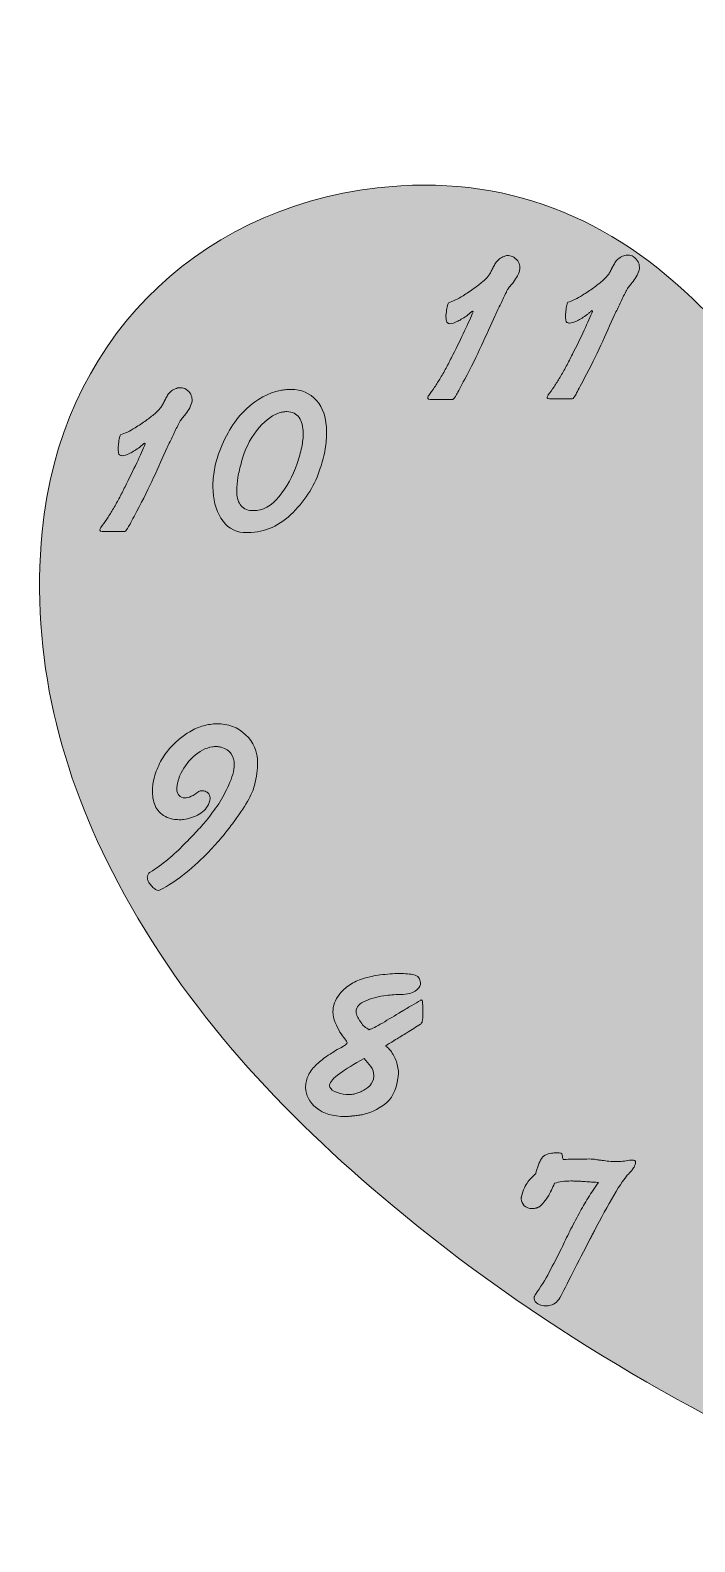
# Model space of a CAD drawing. Extents: x 60 to 4377, y -919 to -68.
# Drawn here: x 60 to 435, y -919 to -68 of the extents above; entities that cross this region are included whole.
import ezdxf

# ---------------------------------------------------------------- set-up
doc = ezdxf.new("R2010")
doc.units = 0
doc.header["$MEASUREMENT"] = 0
doc.layers.add('Layer 1', color=7, linetype='Continuous')

msp = doc.modelspace()

# ---------------------------------------------------------------- hatches: boundary and pattern name
at = {"layer": 'Layer 1', "true_color": 0xffffff}
h = msp.add_hatch(color=7, dxfattribs=at)
h.dxf.hatch_style = 2
edge = h.paths.add_edge_path()
edge.add_spline(control_points=[(883.34, -178.52), (820.02, -99.82), (736.1, -67.58), (636.44, -85.55), (552.25, -100.73), (489.89, -147.86), (452.76, -226.22), (451.51, -228.84), (450.05, -231.35), (448.48, -234.32), (444.58, -230.16), (441.52, -226.69), (438.25, -223.42), (387.7, -172.9), (327.68, -148.06), (255.57, -156.46), (151.19, -168.62), (76.74, -245.23), (66.74, -349.99), (59.99, -420.65), (76.75, -486.21), (109.55, -548.06), (147.62, -619.86), (202.15, -678.07), (264.03, -729.67), (344.31, -796.62), (433.77, -848.66), (529.36, -890.38), (553.04, -900.72), (577.33, -909.67), (601.44, -919.29), (607.03, -898.27), (611, -878.86), (617.35, -860.28), (641.92, -788.36), (683.74, -726.96), (733.9, -670.58), (773.91, -625.61), (814.4, -580.95), (852.2, -534.16), (885.13, -493.4), (911.45, -448.08), (924.81, -396.65), (945.36, -317.54), (935.16, -242.92), (883.34, -178.52)], knot_values=[0, 0, 0, 0, 1, 1, 1, 2, 2, 2, 3, 3, 3, 4, 4, 4, 5, 5, 5, 6, 6, 6, 7, 7, 7, 8, 8, 8, 9, 9, 9, 10, 10, 10, 11, 11, 11, 12, 12, 12, 13, 13, 13, 14, 14, 14, 15, 15, 15, 15], degree=3, periodic=1)
at = {"layer": 'Layer 1', "true_color": 0xed1c24}
h = msp.add_hatch(color=240, dxfattribs=at)
h.dxf.hatch_style = 2
edge = h.paths.add_edge_path()
edge.add_spline(control_points=[(883.34, -178.52), (820.02, -99.82), (736.1, -67.58), (636.44, -85.55), (552.25, -100.73), (489.89, -147.86), (452.76, -226.22), (451.51, -228.84), (450.05, -231.35), (448.48, -234.32), (444.58, -230.16), (441.52, -226.69), (438.25, -223.42), (387.7, -172.9), (327.68, -148.06), (255.57, -156.46), (151.19, -168.62), (76.74, -245.23), (66.74, -349.99), (59.99, -420.65), (76.75, -486.21), (109.55, -548.06), (147.62, -619.86), (202.15, -678.07), (264.03, -729.67), (344.31, -796.62), (433.77, -848.66), (529.36, -890.38), (553.04, -900.72), (577.33, -909.67), (601.44, -919.29), (607.03, -898.27), (611, -878.86), (617.35, -860.28), (641.92, -788.36), (683.74, -726.96), (733.9, -670.58), (773.91, -625.61), (814.4, -580.95), (852.2, -534.16), (885.13, -493.4), (911.45, -448.08), (924.81, -396.65), (945.36, -317.54), (935.16, -242.92), (883.34, -178.52)], knot_values=[0, 0, 0, 0, 1, 1, 1, 2, 2, 2, 3, 3, 3, 4, 4, 4, 5, 5, 5, 6, 6, 6, 7, 7, 7, 8, 8, 8, 9, 9, 9, 10, 10, 10, 11, 11, 11, 12, 12, 12, 13, 13, 13, 14, 14, 14, 15, 15, 15, 15], degree=3, periodic=1)
edge = h.paths.add_edge_path()
edge.add_spline(control_points=[(213.08, -302.52), (212.48, -305.42), (211.63, -308.51), (210.52, -311.79), (208.12, -318.82), (204.73, -325.01), (200.36, -330.37), (195.98, -335.72), (191.13, -338.36), (185.79, -338.29), (185.7, -338.29), (185.58, -338.29), (185.44, -338.29), (185.3, -338.29), (185.14, -338.29), (184.95, -338.29), (181.96, -338.03), (179.77, -336.89), (178.41, -334.88), (177.04, -332.88), (176.4, -330.24), (176.48, -326.96), (176.47, -324.72), (176.69, -322.24), (177.15, -319.52), (177.6, -316.8), (178.29, -313.85), (179.22, -310.67), (180.96, -304.02), (183.77, -298.2), (187.63, -293.23), (191.49, -288.25), (195.52, -285), (199.73, -283.49), (200.57, -283.11), (201.41, -282.85), (202.25, -282.7), (203.09, -282.56), (203.93, -282.49), (204.78, -282.48), (207.87, -282.56), (210.16, -283.67), (211.67, -285.82), (213.18, -287.97), (213.94, -290.91), (213.96, -294.65), (213.97, -296.99), (213.67, -299.61), (213.08, -302.52)], knot_values=[0, 0, 0, 0, 1, 1, 1, 2, 2, 2, 3, 3, 3, 4, 4, 4, 5, 5, 5, 6, 6, 6, 7, 7, 7, 8, 8, 8, 9, 9, 9, 10, 10, 10, 11, 11, 11, 12, 12, 12, 13, 13, 13, 14, 14, 14, 15, 15, 15, 16, 16, 16, 16], degree=3, periodic=1)
edge = h.paths.add_edge_path()
edge.add_spline(control_points=[(251.46, -662.34), (250.11, -663.65), (248.64, -664.69), (247.05, -665.44), (246.21, -665.82), (245.42, -666.13), (244.67, -666.37), (243.92, -666.6), (243.22, -666.82), (242.57, -667.01), (242.1, -667.1), (241.61, -667.18), (241.09, -667.22), (240.58, -667.28), (240.09, -667.3), (239.62, -667.3), (239.43, -667.3), (239.22, -667.3), (238.99, -667.3), (238.75, -667.31), (238.5, -667.31), (238.22, -667.31), (235.88, -667.13), (233.7, -666.53), (231.68, -665.51), (229.66, -664.49), (228.7, -663.42), (228.79, -662.3), (228.79, -662.3), (228.79, -662.16), (228.79, -662.16), (228.79, -662.16), (228.79, -662.02), (228.79, -662.02), (229.15, -660.14), (231.06, -657.96), (234.51, -655.46), (237.96, -652.97), (242.58, -650.16), (248.37, -647.05), (249.69, -648.54), (250.91, -650.03), (252.04, -651.53), (253.17, -653.02), (253.74, -654.7), (253.75, -656.57), (253.75, -656.66), (253.75, -656.74), (253.75, -656.78), (253.75, -656.83), (253.75, -656.9), (253.75, -656.99), (253.57, -659.24), (252.81, -661.02), (251.46, -662.34)], knot_values=[0, 0, 0, 0, 1, 1, 1, 2, 2, 2, 3, 3, 3, 4, 4, 4, 5, 5, 5, 6, 6, 6, 7, 7, 7, 8, 8, 8, 9, 9, 9, 10, 10, 10, 11, 11, 11, 12, 12, 12, 13, 13, 13, 14, 14, 14, 15, 15, 15, 16, 16, 16, 17, 17, 17, 18, 18, 18, 18], degree=3, periodic=1)
edge = h.paths.add_edge_path()
edge.add_spline(control_points=[(521.61, -277.87), (521.14, -278.34), (520.63, -278.77), (520.07, -279.14), (519.14, -280.08), (518.06, -280.88), (516.85, -281.54), (515.64, -282.2), (514.28, -282.54), (512.78, -282.54), (512.69, -282.54), (512.55, -282.54), (512.36, -282.54), (512.18, -282.55), (512.03, -282.55), (511.94, -282.55), (511.75, -282.55), (511.59, -282.53), (511.45, -282.48), (511.31, -282.43), (511.15, -282.41), (510.96, -282.41), (509.46, -282.23), (508.33, -281.67), (507.58, -280.74), (506.83, -279.81), (506.45, -278.83), (506.45, -277.8), (506.45, -277.71), (506.45, -277.61), (506.45, -277.52), (506.45, -277.43), (506.44, -277.33), (506.44, -277.24), (506.63, -276.39), (507.09, -275.57), (507.84, -274.77), (508.58, -273.98), (509.7, -273.43), (511.2, -273.15), (511.48, -273.05), (511.76, -273), (512.04, -273), (512.32, -273), (512.6, -273), (512.88, -273), (514.19, -272.99), (515.48, -273.22), (516.75, -273.68), (518.01, -274.15), (519.16, -274.65), (520.19, -275.21), (520.75, -275.49), (521.27, -275.77), (521.74, -276.05), (522.21, -276.32), (522.63, -276.56), (523.01, -276.74), (522.54, -277.03), (522.07, -277.4), (521.61, -277.87)], knot_values=[0, 0, 0, 0, 1, 1, 1, 2, 2, 2, 3, 3, 3, 4, 4, 4, 5, 5, 5, 6, 6, 6, 7, 7, 7, 8, 8, 8, 9, 9, 9, 10, 10, 10, 11, 11, 11, 12, 12, 12, 13, 13, 13, 14, 14, 14, 15, 15, 15, 16, 16, 16, 17, 17, 17, 18, 18, 18, 19, 19, 19, 20, 20, 20, 20], degree=3, periodic=1)
edge = h.paths.add_edge_path()
edge.add_spline(control_points=[(830.49, -318.07), (830.02, -318.54), (829.51, -318.96), (828.95, -319.34), (828.02, -320.28), (826.95, -321.08), (825.74, -321.74), (824.52, -322.4), (823.16, -322.73), (821.67, -322.74), (821.57, -322.74), (821.43, -322.74), (821.25, -322.74), (821.06, -322.74), (820.92, -322.74), (820.83, -322.74), (820.64, -322.75), (820.48, -322.72), (820.33, -322.68), (820.19, -322.63), (820.03, -322.61), (819.84, -322.61), (818.34, -322.43), (817.22, -321.87), (816.47, -320.94), (815.71, -320.01), (815.34, -319.03), (815.33, -318), (815.33, -317.9), (815.33, -317.81), (815.33, -317.72), (815.33, -317.62), (815.33, -317.53), (815.33, -317.43), (815.51, -316.59), (815.97, -315.77), (816.72, -314.97), (817.47, -314.17), (818.59, -313.63), (820.08, -313.34), (820.36, -313.25), (820.64, -313.2), (820.92, -313.2), (821.2, -313.2), (821.49, -313.2), (821.77, -313.2), (823.08, -313.19), (824.36, -313.42), (825.63, -313.88), (826.89, -314.34), (828.04, -314.85), (829.08, -315.41), (829.64, -315.69), (830.15, -315.96), (830.62, -316.24), (831.09, -316.52), (831.51, -316.76), (831.89, -316.94), (831.42, -317.22), (830.96, -317.6), (830.49, -318.07)], knot_values=[0, 0, 0, 0, 1, 1, 1, 2, 2, 2, 3, 3, 3, 4, 4, 4, 5, 5, 5, 6, 6, 6, 7, 7, 7, 8, 8, 8, 9, 9, 9, 10, 10, 10, 11, 11, 11, 12, 12, 12, 13, 13, 13, 14, 14, 14, 15, 15, 15, 16, 16, 16, 17, 17, 17, 18, 18, 18, 19, 19, 19, 20, 20, 20, 20], degree=3, periodic=1)

# ---------------------------------------------------------------- linework, layer by layer
at = {"layer": 'Layer 1', "lineweight": 0}
for points, knots in [([(883.34, -178.52), (820.02, -99.82), (736.1, -67.58), (636.44, -85.55), (552.25, -100.73), (489.89, -147.86), (452.76, -226.22), (451.51, -228.84), (450.05, -231.35), (448.48, -234.32), (444.58, -230.16), (441.52, -226.69), (438.25, -223.42), (387.7, -172.9), (327.68, -148.06), (255.57, -156.46), (151.19, -168.62), (76.74, -245.23), (66.74, -349.99), (59.99, -420.65), (76.75, -486.21), (109.55, -548.06), (147.62, -619.86), (202.15, -678.07), (264.03, -729.67), (344.31, -796.62), (433.77, -848.66), (529.36, -890.38), (553.04, -900.72), (577.33, -909.67), (601.44, -919.29), (607.03, -898.27), (611, -878.86), (617.35, -860.28), (641.92, -788.36), (683.74, -726.96), (733.9, -670.58), (773.91, -625.61), (814.4, -580.95), (852.2, -534.16), (885.13, -493.4), (911.45, -448.08), (924.81, -396.65), (945.36, -317.54), (935.16, -242.92), (883.34, -178.52)], [0, 0, 0, 0, 1, 1, 1, 2, 2, 2, 3, 3, 3, 4, 4, 4, 5, 5, 5, 6, 6, 6, 7, 7, 7, 8, 8, 8, 9, 9, 9, 10, 10, 10, 11, 11, 11, 12, 12, 12, 13, 13, 13, 14, 14, 14, 15, 15, 15, 15]), ([(883.34, -178.52), (820.02, -99.82), (736.1, -67.58), (636.44, -85.55), (552.25, -100.73), (489.89, -147.86), (452.76, -226.22), (451.51, -228.84), (450.05, -231.35), (448.48, -234.32), (444.58, -230.16), (441.52, -226.69), (438.25, -223.42), (387.7, -172.9), (327.68, -148.06), (255.57, -156.46), (151.19, -168.62), (76.74, -245.23), (66.74, -349.99), (59.99, -420.65), (76.75, -486.21), (109.55, -548.06), (147.62, -619.86), (202.15, -678.07), (264.03, -729.67), (344.31, -796.62), (433.77, -848.66), (529.36, -890.38), (553.04, -900.72), (577.33, -909.67), (601.44, -919.29), (607.03, -898.27), (611, -878.86), (617.35, -860.28), (641.92, -788.36), (683.74, -726.96), (733.9, -670.58), (773.91, -625.61), (814.4, -580.95), (852.2, -534.16), (885.13, -493.4), (911.45, -448.08), (924.81, -396.65), (945.36, -317.54), (935.16, -242.92), (883.34, -178.52)], [0, 0, 0, 0, 1, 1, 1, 2, 2, 2, 3, 3, 3, 4, 4, 4, 5, 5, 5, 6, 6, 6, 7, 7, 7, 8, 8, 8, 9, 9, 9, 10, 10, 10, 11, 11, 11, 12, 12, 12, 13, 13, 13, 14, 14, 14, 15, 15, 15, 15]), ([(883.34, -178.52), (820.02, -99.82), (736.1, -67.58), (636.44, -85.55), (552.25, -100.73), (489.89, -147.86), (452.76, -226.22), (451.51, -228.84), (450.05, -231.35), (448.48, -234.32), (444.58, -230.16), (441.52, -226.69), (438.25, -223.42), (387.7, -172.9), (327.68, -148.06), (255.57, -156.46), (151.19, -168.62), (76.74, -245.23), (66.74, -349.99), (59.99, -420.65), (76.75, -486.21), (109.55, -548.06), (147.62, -619.86), (202.15, -678.07), (264.03, -729.67), (344.31, -796.62), (433.77, -848.66), (529.36, -890.38), (553.04, -900.72), (577.33, -909.67), (601.44, -919.29), (607.03, -898.27), (611, -878.86), (617.35, -860.28), (641.92, -788.36), (683.74, -726.96), (733.9, -670.58), (773.91, -625.61), (814.4, -580.95), (852.2, -534.16), (885.13, -493.4), (911.45, -448.08), (924.81, -396.65), (945.36, -317.54), (935.16, -242.92), (883.34, -178.52)], [0, 0, 0, 0, 1, 1, 1, 2, 2, 2, 3, 3, 3, 4, 4, 4, 5, 5, 5, 6, 6, 6, 7, 7, 7, 8, 8, 8, 9, 9, 9, 10, 10, 10, 11, 11, 11, 12, 12, 12, 13, 13, 13, 14, 14, 14, 15, 15, 15, 15]), ([(334.86, -205.89), (334.16, -207.15), (333.4, -208.35), (332.56, -209.48), (331.91, -210.32), (331.26, -211.12), (330.61, -211.87), (329.96, -212.62), (329.49, -213.23), (329.21, -213.7), (329.12, -213.98), (329, -214.24), (328.86, -214.47), (328.72, -214.71), (328.61, -214.92), (328.52, -215.11), (327.4, -217.36), (326.34, -219.56), (325.32, -221.72), (324.3, -223.88), (323.23, -226.08), (322.12, -228.33), (319.71, -233.77), (317.16, -239.42), (314.47, -245.28), (311.78, -251.14), (308.63, -257.45), (305.01, -264.2), (302.78, -268.42), (301.25, -271.33), (300.42, -272.92), (299.58, -274.52), (298.89, -275.41), (298.33, -275.6), (298.23, -275.6), (298.14, -275.6), (298.05, -275.6), (298.05, -275.6), (285.55, -275.66), (285.55, -275.66), (284.71, -275.66), (284.26, -275.43), (284.22, -274.96), (284.17, -274.49), (284.33, -273.98), (284.7, -273.41), (285.82, -272), (286.93, -270.46), (288.05, -268.77), (289.16, -267.08), (290.28, -265.3), (291.39, -263.42), (292.6, -261.45), (293.78, -259.36), (294.94, -257.16), (296.1, -254.95), (297.24, -252.72), (298.35, -250.47), (300.76, -245.78), (302.97, -241.28), (304.96, -236.97), (306.95, -232.66), (308.55, -229.09), (309.76, -226.28), (309.76, -226.28), (309.33, -225.86), (309.33, -225.86), (308.87, -226.24), (308.42, -226.61), (308, -226.99), (307.59, -227.37), (307.14, -227.74), (306.68, -228.12), (304.72, -229.53), (302.85, -230.69), (301.08, -231.58), (299.3, -232.48), (297.86, -232.93), (296.73, -232.93), (296.45, -232.94), (296.19, -232.89), (295.96, -232.8), (295.72, -232.71), (295.51, -232.61), (295.33, -232.52), (295.04, -232.33), (294.83, -231.91), (294.69, -231.26), (294.55, -230.61), (294.47, -229.91), (294.47, -229.16), (294.47, -228.87), (294.47, -228.55), (294.46, -228.17), (294.46, -227.8), (294.51, -227.47), (294.6, -227.19), (294.69, -225.88), (294.85, -224.66), (295.08, -223.54), (295.3, -222.41), (295.56, -221.62), (295.84, -221.15), (297.05, -220.77), (298.36, -220.25), (299.76, -219.59), (301.16, -218.93), (302.61, -218.12), (304.1, -217.18), (305.13, -216.52), (306.18, -215.84), (307.25, -215.13), (308.32, -214.43), (309.33, -213.74), (310.26, -213.08), (312.03, -211.77), (313.64, -210.5), (315.09, -209.27), (316.53, -208.05), (317.58, -207.02), (318.23, -206.17), (318.69, -205.61), (319.11, -205), (319.48, -204.34), (319.85, -203.68), (320.23, -202.98), (320.6, -202.23), (320.6, -202.14), (320.62, -202.04), (320.67, -201.95), (320.71, -201.86), (320.78, -201.76), (320.88, -201.67), (321.25, -200.92), (321.64, -200.17), (322.06, -199.42), (322.48, -198.67), (322.97, -198.01), (323.52, -197.44), (324.17, -196.69), (324.97, -196.08), (325.9, -195.61), (326.84, -195.14), (327.77, -194.81), (328.71, -194.61), (328.89, -194.61), (329.06, -194.61), (329.2, -194.61), (329.34, -194.61), (329.5, -194.61), (329.69, -194.61), (330.25, -194.61), (330.79, -194.67), (331.3, -194.81), (331.82, -194.95), (332.26, -195.16), (332.64, -195.44), (333.95, -196.37), (334.87, -197.32), (335.39, -198.3), (335.91, -199.28), (336.17, -200.29), (336.17, -201.32), (336.17, -201.41), (336.18, -201.53), (336.18, -201.67), (336.18, -201.81), (336.18, -201.93), (336.18, -202.02), (336, -203.33), (335.56, -204.62), (334.86, -205.89)], [0, 0, 0, 0, 1, 1, 1, 2, 2, 2, 3, 3, 3, 4, 4, 4, 5, 5, 5, 6, 6, 6, 7, 7, 7, 8, 8, 8, 9, 9, 9, 10, 10, 10, 11, 11, 11, 12, 12, 12, 13, 13, 13, 14, 14, 14, 15, 15, 15, 16, 16, 16, 17, 17, 17, 18, 18, 18, 19, 19, 19, 20, 20, 20, 21, 21, 21, 22, 22, 22, 23, 23, 23, 24, 24, 24, 25, 25, 25, 26, 26, 26, 27, 27, 27, 28, 28, 28, 29, 29, 29, 30, 30, 30, 31, 31, 31, 32, 32, 32, 33, 33, 33, 34, 34, 34, 35, 35, 35, 36, 36, 36, 37, 37, 37, 38, 38, 38, 39, 39, 39, 40, 40, 40, 41, 41, 41, 42, 42, 42, 43, 43, 43, 44, 44, 44, 45, 45, 45, 46, 46, 46, 47, 47, 47, 48, 48, 48, 49, 49, 49, 50, 50, 50, 51, 51, 51, 52, 52, 52, 53, 53, 53, 54, 54, 54, 55, 55, 55, 56, 56, 56, 57, 57, 57, 57]), ([(402.24, -205.59), (401.54, -206.85), (400.77, -208.05), (399.94, -209.18), (399.28, -210.02), (398.63, -210.82), (397.98, -211.57), (397.33, -212.32), (396.86, -212.93), (396.59, -213.4), (396.49, -213.68), (396.38, -213.94), (396.24, -214.17), (396.1, -214.41), (395.98, -214.62), (395.89, -214.81), (394.78, -217.06), (393.71, -219.26), (392.69, -221.42), (391.67, -223.58), (390.61, -225.78), (389.49, -228.03), (387.08, -233.47), (384.53, -239.12), (381.85, -244.98), (379.16, -250.84), (376.01, -257.15), (372.39, -263.9), (370.16, -268.12), (368.63, -271.03), (367.79, -272.62), (366.96, -274.22), (366.26, -275.11), (365.7, -275.3), (365.61, -275.3), (365.51, -275.3), (365.42, -275.3), (365.42, -275.3), (352.93, -275.36), (352.93, -275.36), (352.08, -275.36), (351.64, -275.13), (351.59, -274.66), (351.54, -274.19), (351.7, -273.68), (352.07, -273.11), (353.19, -271.71), (354.31, -270.16), (355.42, -268.47), (356.54, -266.78), (357.65, -265), (358.77, -263.12), (359.97, -261.15), (361.16, -259.06), (362.32, -256.86), (363.48, -254.65), (364.61, -252.43), (365.73, -250.17), (368.14, -245.49), (370.34, -240.98), (372.34, -236.67), (374.33, -232.36), (375.93, -228.79), (377.13, -225.98), (377.13, -225.98), (376.71, -225.56), (376.71, -225.56), (376.24, -225.94), (375.8, -226.32), (375.38, -226.69), (374.96, -227.07), (374.52, -227.44), (374.05, -227.82), (372.09, -229.23), (370.22, -230.39), (368.45, -231.28), (366.68, -232.18), (365.23, -232.63), (364.11, -232.64), (363.83, -232.64), (363.57, -232.59), (363.33, -232.5), (363.1, -232.41), (362.89, -232.31), (362.7, -232.22), (362.42, -232.04), (362.21, -231.62), (362.06, -230.96), (361.92, -230.31), (361.85, -229.61), (361.84, -228.86), (361.84, -228.58), (361.84, -228.25), (361.84, -227.87), (361.84, -227.5), (361.88, -227.17), (361.98, -226.89), (362.06, -225.58), (362.22, -224.36), (362.45, -223.24), (362.68, -222.11), (362.93, -221.32), (363.21, -220.85), (364.43, -220.47), (365.73, -219.95), (367.14, -219.29), (368.54, -218.63), (369.98, -217.83), (371.48, -216.88), (372.5, -216.22), (373.55, -215.54), (374.62, -214.83), (375.7, -214.13), (376.7, -213.44), (377.63, -212.78), (379.4, -211.47), (381.01, -210.2), (382.46, -208.97), (383.9, -207.75), (384.95, -206.72), (385.6, -205.87), (386.07, -205.31), (386.49, -204.7), (386.86, -204.04), (387.23, -203.38), (387.6, -202.68), (387.97, -201.93), (387.97, -201.84), (387.99, -201.74), (388.04, -201.65), (388.09, -201.56), (388.16, -201.46), (388.25, -201.37), (388.62, -200.62), (389.02, -199.87), (389.43, -199.12), (389.85, -198.37), (390.34, -197.71), (390.9, -197.14), (391.55, -196.39), (392.34, -195.78), (393.28, -195.31), (394.21, -194.84), (395.14, -194.51), (396.08, -194.31), (396.27, -194.31), (396.43, -194.31), (396.57, -194.31), (396.71, -194.31), (396.87, -194.31), (397.06, -194.31), (397.62, -194.31), (398.16, -194.38), (398.68, -194.51), (399.19, -194.65), (399.64, -194.86), (400.01, -195.14), (401.33, -196.07), (402.24, -197.02), (402.76, -198), (403.28, -198.98), (403.54, -199.99), (403.55, -201.02), (403.55, -201.11), (403.55, -201.23), (403.55, -201.37), (403.55, -201.51), (403.55, -201.63), (403.55, -201.72), (403.37, -203.03), (402.93, -204.32), (402.24, -205.59)], [0, 0, 0, 0, 1, 1, 1, 2, 2, 2, 3, 3, 3, 4, 4, 4, 5, 5, 5, 6, 6, 6, 7, 7, 7, 8, 8, 8, 9, 9, 9, 10, 10, 10, 11, 11, 11, 12, 12, 12, 13, 13, 13, 14, 14, 14, 15, 15, 15, 16, 16, 16, 17, 17, 17, 18, 18, 18, 19, 19, 19, 20, 20, 20, 21, 21, 21, 22, 22, 22, 23, 23, 23, 24, 24, 24, 25, 25, 25, 26, 26, 26, 27, 27, 27, 28, 28, 28, 29, 29, 29, 30, 30, 30, 31, 31, 31, 32, 32, 32, 33, 33, 33, 34, 34, 34, 35, 35, 35, 36, 36, 36, 37, 37, 37, 38, 38, 38, 39, 39, 39, 40, 40, 40, 41, 41, 41, 42, 42, 42, 43, 43, 43, 44, 44, 44, 45, 45, 45, 46, 46, 46, 47, 47, 47, 48, 48, 48, 49, 49, 49, 50, 50, 50, 51, 51, 51, 52, 52, 52, 53, 53, 53, 54, 54, 54, 55, 55, 55, 56, 56, 56, 57, 57, 57, 57]), ([(115.51, -347.31), (114.68, -348.9), (113.98, -349.79), (113.42, -349.98), (113.32, -349.98), (113.23, -349.98), (113.14, -349.98), (113.14, -349.98), (100.65, -350.04), (100.65, -350.04), (99.8, -350.04), (99.36, -349.81), (99.31, -349.34), (99.26, -348.88), (99.42, -348.36), (99.79, -347.8), (100.91, -346.39), (102.03, -344.84), (103.14, -343.15), (104.26, -341.46), (105.37, -339.68), (106.49, -337.8), (107.69, -335.83), (108.88, -333.74), (110.04, -331.54), (111.2, -329.34), (112.33, -327.11), (113.45, -324.86), (115.86, -320.17), (118.06, -315.67), (120.05, -311.35), (122.05, -307.04), (123.64, -303.48), (124.85, -300.66), (124.85, -300.66), (124.43, -300.24), (124.43, -300.24), (123.96, -300.62), (123.52, -301), (123.1, -301.37), (122.68, -301.75), (122.24, -302.13), (121.77, -302.5), (119.81, -303.91), (117.94, -305.07), (116.17, -305.97), (114.4, -306.86), (112.95, -307.31), (111.83, -307.32), (111.55, -307.32), (111.29, -307.27), (111.05, -307.18), (110.82, -307.09), (110.61, -307), (110.42, -306.9), (110.14, -306.72), (109.93, -306.3), (109.78, -305.64), (109.64, -304.99), (109.57, -304.29), (109.56, -303.54), (109.56, -303.26), (109.56, -302.93), (109.56, -302.55), (109.56, -302.18), (109.6, -301.85), (109.69, -301.57), (109.78, -300.26), (109.94, -299.04), (110.17, -297.92), (110.4, -296.8), (110.65, -296), (110.93, -295.53), (112.14, -295.15), (113.45, -294.63), (114.85, -293.97), (116.25, -293.31), (117.7, -292.51), (119.19, -291.56), (120.22, -290.91), (121.27, -290.22), (122.34, -289.52), (123.41, -288.81), (124.42, -288.13), (125.35, -287.47), (127.12, -286.15), (128.73, -284.88), (130.18, -283.65), (131.62, -282.43), (132.67, -281.4), (133.32, -280.55), (133.79, -279.99), (134.21, -279.38), (134.58, -278.72), (134.95, -278.07), (135.32, -277.36), (135.69, -276.61), (135.69, -276.52), (135.71, -276.43), (135.76, -276.33), (135.81, -276.24), (135.88, -276.14), (135.97, -276.05), (136.34, -275.3), (136.74, -274.55), (137.15, -273.8), (137.57, -273.05), (138.06, -272.39), (138.62, -271.83), (139.27, -271.08), (140.06, -270.46), (141, -269.99), (141.93, -269.52), (142.86, -269.19), (143.8, -269), (143.99, -269), (144.15, -268.99), (144.29, -268.99), (144.43, -268.99), (144.59, -268.99), (144.78, -268.99), (145.34, -268.99), (145.88, -269.06), (146.4, -269.2), (146.91, -269.33), (147.36, -269.54), (147.73, -269.82), (149.05, -270.75), (149.96, -271.71), (150.48, -272.69), (151, -273.67), (151.26, -274.67), (151.27, -275.7), (151.27, -275.8), (151.27, -275.91), (151.27, -276.05), (151.27, -276.19), (151.27, -276.31), (151.27, -276.4), (151.09, -277.71), (150.65, -279), (149.95, -280.27), (149.26, -281.53), (148.49, -282.73), (147.65, -283.86), (147, -284.7), (146.35, -285.5), (145.7, -286.25), (145.05, -287.01), (144.58, -287.62), (144.31, -288.08), (144.21, -288.36), (144.1, -288.62), (143.96, -288.86), (143.82, -289.09), (143.7, -289.3), (143.61, -289.49), (142.5, -291.74), (141.43, -293.95), (140.41, -296.1), (139.39, -298.26), (138.32, -300.46), (137.21, -302.71), (134.8, -308.15), (132.25, -313.8), (129.57, -319.66), (126.88, -325.52), (123.73, -331.83), (120.1, -338.58), (117.88, -342.8), (116.35, -345.71), (115.51, -347.31)], [0, 0, 0, 0, 1, 1, 1, 2, 2, 2, 3, 3, 3, 4, 4, 4, 5, 5, 5, 6, 6, 6, 7, 7, 7, 8, 8, 8, 9, 9, 9, 10, 10, 10, 11, 11, 11, 12, 12, 12, 13, 13, 13, 14, 14, 14, 15, 15, 15, 16, 16, 16, 17, 17, 17, 18, 18, 18, 19, 19, 19, 20, 20, 20, 21, 21, 21, 22, 22, 22, 23, 23, 23, 24, 24, 24, 25, 25, 25, 26, 26, 26, 27, 27, 27, 28, 28, 28, 29, 29, 29, 30, 30, 30, 31, 31, 31, 32, 32, 32, 33, 33, 33, 34, 34, 34, 35, 35, 35, 36, 36, 36, 37, 37, 37, 38, 38, 38, 39, 39, 39, 40, 40, 40, 41, 41, 41, 42, 42, 42, 43, 43, 43, 44, 44, 44, 45, 45, 45, 46, 46, 46, 47, 47, 47, 48, 48, 48, 49, 49, 49, 50, 50, 50, 51, 51, 51, 52, 52, 52, 53, 53, 53, 54, 54, 54, 55, 55, 55, 56, 56, 56, 57, 57, 57, 57]), ([(208.26, -339.24), (200.9, -346.72), (192.45, -350.52), (182.9, -350.66), (182.53, -350.66), (182.08, -350.66), (181.57, -350.66), (181.05, -350.66), (180.56, -350.62), (180.09, -350.53), (180.09, -350.53), (180.09, -350.67), (180.09, -350.67), (174.76, -350.13), (170.58, -347.44), (167.57, -342.58), (164.55, -337.73), (163.03, -331.84), (163, -324.92), (162.98, -321.74), (163.27, -318.48), (163.87, -315.16), (164.46, -311.83), (165.4, -308.44), (166.7, -304.97), (170.58, -294.75), (175.6, -286.8), (181.75, -281.11), (187.9, -275.42), (194.29, -271.91), (200.93, -270.57), (201.87, -270.38), (202.8, -270.23), (203.74, -270.13), (204.67, -270.04), (205.61, -269.99), (206.55, -269.98), (206.64, -269.98), (206.73, -269.98), (206.83, -269.98), (206.92, -269.98), (207.01, -269.98), (207.11, -269.98), (212.91, -269.95), (217.69, -272.01), (221.45, -276.16), (225.21, -280.31), (227.11, -286.31), (227.15, -294.17), (227.16, -297.07), (226.89, -300.21), (226.35, -303.58), (225.8, -306.95), (224.88, -310.56), (223.59, -314.4), (220.73, -323.49), (215.62, -331.77), (208.26, -339.24)], [0, 0, 0, 0, 1, 1, 1, 2, 2, 2, 3, 3, 3, 4, 4, 4, 5, 5, 5, 6, 6, 6, 7, 7, 7, 8, 8, 8, 9, 9, 9, 10, 10, 10, 11, 11, 11, 12, 12, 12, 13, 13, 13, 14, 14, 14, 15, 15, 15, 16, 16, 16, 17, 17, 17, 18, 18, 18, 19, 19, 19, 19]), ([(213.08, -302.52), (212.48, -305.42), (211.63, -308.51), (210.52, -311.79), (208.12, -318.82), (204.73, -325.01), (200.36, -330.37), (195.98, -335.72), (191.13, -338.36), (185.79, -338.29), (185.7, -338.29), (185.58, -338.29), (185.44, -338.29), (185.3, -338.29), (185.14, -338.29), (184.95, -338.29), (181.96, -338.03), (179.77, -336.89), (178.41, -334.88), (177.04, -332.88), (176.4, -330.24), (176.48, -326.96), (176.47, -324.72), (176.69, -322.24), (177.15, -319.52), (177.6, -316.8), (178.29, -313.85), (179.22, -310.67), (180.96, -304.02), (183.77, -298.2), (187.63, -293.23), (191.49, -288.25), (195.52, -285), (199.73, -283.49), (200.57, -283.11), (201.41, -282.85), (202.25, -282.7), (203.09, -282.56), (203.93, -282.49), (204.78, -282.48), (207.87, -282.56), (210.16, -283.67), (211.67, -285.82), (213.18, -287.97), (213.94, -290.91), (213.96, -294.65), (213.97, -296.99), (213.67, -299.61), (213.08, -302.52)], [0, 0, 0, 0, 1, 1, 1, 2, 2, 2, 3, 3, 3, 4, 4, 4, 5, 5, 5, 6, 6, 6, 7, 7, 7, 8, 8, 8, 9, 9, 9, 10, 10, 10, 11, 11, 11, 12, 12, 12, 13, 13, 13, 14, 14, 14, 15, 15, 15, 16, 16, 16, 16]), ([(186.45, -493.14), (185.25, -498.11), (181.12, -505.28), (174.05, -514.67), (172.38, -517.02), (170.4, -519.56), (168.12, -522.28), (165.84, -525), (163.35, -527.73), (160.65, -530.45), (156.74, -534.59), (152.42, -538.58), (147.72, -542.44), (143.01, -546.3), (138.08, -549.55), (132.95, -552.19), (132.58, -552.38), (132.11, -552.38), (131.55, -552.2), (130.98, -552.01), (130.37, -551.64), (129.72, -551.08), (129.06, -550.52), (128.4, -549.83), (127.74, -548.99), (127.08, -548.15), (126.61, -547.31), (126.33, -546.47), (126.23, -546.19), (126.16, -545.91), (126.11, -545.62), (126.07, -545.34), (126.04, -545.06), (126.04, -544.78), (126.04, -544.22), (126.18, -543.71), (126.46, -543.24), (126.73, -542.77), (127.15, -542.34), (127.71, -541.97), (131.07, -539.89), (134.38, -537.5), (137.65, -534.77), (140.91, -532.04), (143.98, -529.22), (146.87, -526.3), (149.48, -523.76), (151.9, -521.25), (154.14, -518.76), (156.37, -516.27), (158.33, -514.04), (160, -512.07), (160.84, -511.04), (161.79, -509.77), (162.86, -508.27), (163.93, -506.76), (165.07, -505.17), (166.28, -503.48), (167.3, -501.79), (168.3, -500.05), (169.28, -498.27), (170.25, -496.49), (171.16, -494.66), (171.99, -492.78), (172.92, -490.81), (173.66, -488.85), (174.21, -486.88), (174.76, -484.91), (175.03, -483.04), (175.03, -481.26), (175.02, -479.01), (174.47, -477.03), (173.39, -475.3), (172.3, -473.58), (170.4, -472.35), (167.68, -471.61), (167.4, -471.52), (167.14, -471.45), (166.91, -471.4), (166.68, -471.36), (166.42, -471.33), (166.14, -471.33), (165.86, -471.24), (165.6, -471.2), (165.37, -471.2), (165.13, -471.2), (164.88, -471.2), (164.6, -471.2), (164.31, -471.2), (164.01, -471.23), (163.68, -471.27), (163.35, -471.32), (163.05, -471.35), (162.77, -471.35), (158.93, -471.93), (155.32, -473.82), (151.92, -477.01), (148.51, -480.21), (146.03, -483.68), (144.45, -487.43), (144.18, -488.09), (143.94, -488.72), (143.76, -489.33), (143.58, -489.94), (143.39, -490.57), (143.21, -491.23), (143.02, -491.88), (142.88, -492.54), (142.8, -493.19), (142.7, -493.85), (142.66, -494.41), (142.66, -494.88), (142.67, -496.66), (143.1, -497.97), (143.94, -498.8), (144.79, -499.64), (145.82, -500.11), (147.04, -500.19), (148.16, -500.19), (149.42, -499.88), (150.82, -499.26), (152.22, -498.65), (153.67, -497.73), (155.16, -496.51), (155.35, -496.32), (155.6, -496.2), (155.93, -496.15), (156.26, -496.11), (156.61, -496.08), (156.99, -496.08), (157.17, -496.08), (157.34, -496.08), (157.48, -496.08), (157.62, -496.08), (157.78, -496.12), (157.97, -496.21), (158.81, -496.4), (159.59, -496.79), (160.29, -497.4), (160.99, -498), (161.4, -498.92), (161.49, -500.13), (161.5, -500.5), (161.45, -500.93), (161.36, -501.39), (161.27, -501.86), (161.13, -502.33), (160.95, -502.8), (159.93, -505.52), (158.04, -507.68), (155.29, -509.28), (152.54, -510.89), (149.57, -511.88), (146.39, -512.27), (146.01, -512.36), (145.62, -512.41), (145.2, -512.41), (144.78, -512.42), (144.38, -512.42), (144, -512.42), (142.79, -512.42), (141.62, -512.31), (140.49, -512.08), (139.37, -511.86), (138.29, -511.56), (137.26, -511.19), (134.35, -509.89), (132.24, -507.98), (130.92, -505.46), (129.6, -502.94), (128.93, -500.09), (128.92, -496.91), (128.91, -495.69), (128.98, -494.47), (129.11, -493.26), (129.25, -492.04), (129.45, -490.82), (129.73, -489.6), (130.46, -486.61), (131.55, -483.65), (132.98, -480.75), (134.42, -477.84), (136.12, -475.26), (138.07, -473), (140.03, -470.75), (142.01, -468.77), (144.01, -467.08), (146.02, -465.39), (148, -463.98), (149.96, -462.84), (152.57, -461.34), (155.16, -460.22), (157.74, -459.51), (160.3, -458.8), (162.81, -458.44), (165.24, -458.43), (171.6, -458.3), (177.01, -460.34), (181.48, -464.53), (185.94, -468.72), (188.19, -474), (188.22, -480.36), (188.23, -483.92), (187.64, -488.18), (186.45, -493.14)], [0, 0, 0, 0, 1, 1, 1, 2, 2, 2, 3, 3, 3, 4, 4, 4, 5, 5, 5, 6, 6, 6, 7, 7, 7, 8, 8, 8, 9, 9, 9, 10, 10, 10, 11, 11, 11, 12, 12, 12, 13, 13, 13, 14, 14, 14, 15, 15, 15, 16, 16, 16, 17, 17, 17, 18, 18, 18, 19, 19, 19, 20, 20, 20, 21, 21, 21, 22, 22, 22, 23, 23, 23, 24, 24, 24, 25, 25, 25, 26, 26, 26, 27, 27, 27, 28, 28, 28, 29, 29, 29, 30, 30, 30, 31, 31, 31, 32, 32, 32, 33, 33, 33, 34, 34, 34, 35, 35, 35, 36, 36, 36, 37, 37, 37, 38, 38, 38, 39, 39, 39, 40, 40, 40, 41, 41, 41, 42, 42, 42, 43, 43, 43, 44, 44, 44, 45, 45, 45, 46, 46, 46, 47, 47, 47, 48, 48, 48, 49, 49, 49, 50, 50, 50, 51, 51, 51, 52, 52, 52, 53, 53, 53, 54, 54, 54, 55, 55, 55, 56, 56, 56, 57, 57, 57, 58, 58, 58, 59, 59, 59, 60, 60, 60, 61, 61, 61, 62, 62, 62, 63, 63, 63, 64, 64, 64, 65, 65, 65, 66, 66, 66, 67, 67, 67, 68, 68, 68, 68]), ([(281.12, -625.99), (280.94, -626.74), (280.62, -627.3), (280.15, -627.68), (280.15, -627.68), (280.01, -627.68), (280.01, -627.68), (278.89, -628.43), (277.68, -629.21), (276.37, -630.01), (275.06, -630.81), (273.76, -631.64), (272.45, -632.49), (272.36, -632.58), (272.24, -632.65), (272.1, -632.7), (271.96, -632.75), (271.84, -632.82), (271.75, -632.91), (269.51, -634.23), (267.36, -635.53), (265.31, -636.8), (263.26, -638.07), (261.58, -639.13), (260.27, -639.98), (260.55, -640.07), (260.83, -640.24), (261.12, -640.47), (261.4, -640.7), (261.68, -640.95), (261.96, -641.23), (263.18, -642.35), (264.34, -644.01), (265.42, -646.2), (266.51, -648.4), (267.2, -650.71), (267.49, -653.14), (267.58, -653.52), (267.63, -653.87), (267.63, -654.19), (267.64, -654.52), (267.64, -654.87), (267.64, -655.25), (267.64, -655.72), (267.62, -656.18), (267.58, -656.65), (267.53, -657.12), (267.46, -657.59), (267.37, -658.05), (266.28, -664.99), (263.77, -669.91), (259.86, -672.83), (255.94, -675.75), (251.69, -677.68), (247.11, -678.64), (246.27, -678.83), (245.38, -678.97), (244.44, -679.07), (243.51, -679.17), (242.62, -679.27), (241.78, -679.36), (241.12, -679.46), (240.45, -679.53), (239.74, -679.58), (239.04, -679.63), (238.36, -679.66), (237.71, -679.66), (230.78, -679.69), (225.35, -678.08), (221.41, -674.82), (217.46, -671.56), (215.43, -667.74), (215.32, -663.34), (215.31, -662.31), (215.4, -661.28), (215.59, -660.25), (215.77, -659.22), (216.09, -658.19), (216.55, -657.16), (217.57, -654.81), (219.04, -652.72), (220.95, -650.89), (222.86, -649.06), (224.88, -647.39), (227.03, -645.88), (229.92, -643.9), (232.61, -642.26), (235.08, -640.93), (237.55, -639.61), (238.74, -638.62), (238.65, -637.97), (238.65, -637.6), (238.22, -636.9), (237.37, -635.87), (236.53, -634.84), (235.63, -633.59), (234.69, -632.09), (233.75, -630.51), (232.85, -628.73), (232, -626.77), (231.15, -624.81), (230.72, -622.75), (230.71, -620.6), (230.7, -619.01), (231, -617.37), (231.6, -615.68), (232.2, -614), (233.2, -612.26), (234.6, -610.48), (235.34, -609.63), (236.18, -608.78), (237.11, -607.94), (238.04, -607.09), (239.11, -606.24), (240.33, -605.4), (242.38, -603.98), (244.92, -602.83), (247.96, -601.92), (251, -601.02), (254.15, -600.33), (257.43, -599.85), (259.3, -599.65), (261.15, -599.48), (262.97, -599.33), (264.79, -599.18), (266.5, -599.1), (268.09, -599.1), (269.78, -599.09), (271.34, -599.15), (272.79, -599.29), (274.25, -599.42), (275.44, -599.58), (276.38, -599.76), (277.5, -600.04), (278.39, -600.6), (279.05, -601.43), (279.71, -602.27), (280.04, -603.21), (280.05, -604.24), (280.05, -604.43), (280.05, -604.59), (280.05, -604.73), (280.05, -604.87), (280.05, -605.03), (280.05, -605.22), (279.78, -606.63), (278.77, -607.92), (277.05, -609.09), (275.32, -610.27), (272.64, -610.87), (268.99, -610.88), (267.77, -610.89), (266.46, -610.94), (265.06, -611.04), (263.65, -611.14), (262.25, -611.29), (260.85, -611.48), (256.64, -611.97), (252.76, -612.95), (249.21, -614.41), (245.66, -615.88), (243.84, -617.92), (243.76, -620.54), (243.77, -621.01), (243.84, -621.5), (243.98, -622.01), (244.12, -622.53), (244.34, -623.02), (244.62, -623.49), (244.9, -624.14), (245.21, -624.7), (245.54, -625.17), (245.87, -625.63), (246.17, -626.1), (246.46, -626.56), (247.11, -627.59), (247.82, -628.41), (248.57, -629.01), (249.32, -629.62), (250.17, -630.2), (251.11, -630.75), (252.7, -630.28), (255.19, -629.03), (258.6, -627), (262.01, -624.98), (265.58, -622.83), (269.31, -620.57), (269.31, -620.57), (269.59, -620.43), (269.59, -620.43), (271.46, -619.29), (273.3, -618.19), (275.12, -617.1), (276.94, -616.02), (278.64, -615.01), (280.23, -614.06), (280.7, -613.78), (281, -614.04), (281.15, -614.83), (281.29, -615.63), (281.36, -616.54), (281.37, -617.57), (281.37, -618.13), (281.37, -618.67), (281.38, -619.18), (281.38, -619.7), (281.38, -620.19), (281.38, -620.65), (281.39, -623.46), (281.31, -625.24), (281.12, -625.99)], [0, 0, 0, 0, 1, 1, 1, 2, 2, 2, 3, 3, 3, 4, 4, 4, 5, 5, 5, 6, 6, 6, 7, 7, 7, 8, 8, 8, 9, 9, 9, 10, 10, 10, 11, 11, 11, 12, 12, 12, 13, 13, 13, 14, 14, 14, 15, 15, 15, 16, 16, 16, 17, 17, 17, 18, 18, 18, 19, 19, 19, 20, 20, 20, 21, 21, 21, 22, 22, 22, 23, 23, 23, 24, 24, 24, 25, 25, 25, 26, 26, 26, 27, 27, 27, 28, 28, 28, 29, 29, 29, 30, 30, 30, 31, 31, 31, 32, 32, 32, 33, 33, 33, 34, 34, 34, 35, 35, 35, 36, 36, 36, 37, 37, 37, 38, 38, 38, 39, 39, 39, 40, 40, 40, 41, 41, 41, 42, 42, 42, 43, 43, 43, 44, 44, 44, 45, 45, 45, 46, 46, 46, 47, 47, 47, 48, 48, 48, 49, 49, 49, 50, 50, 50, 51, 51, 51, 52, 52, 52, 53, 53, 53, 54, 54, 54, 55, 55, 55, 56, 56, 56, 57, 57, 57, 58, 58, 58, 59, 59, 59, 60, 60, 60, 61, 61, 61, 62, 62, 62, 63, 63, 63, 64, 64, 64, 65, 65, 65, 66, 66, 66, 67, 67, 67, 68, 68, 68, 69, 69, 69, 70, 70, 70, 70]), ([(251.46, -662.34), (250.11, -663.65), (248.64, -664.69), (247.05, -665.44), (246.21, -665.82), (245.42, -666.13), (244.67, -666.37), (243.92, -666.6), (243.22, -666.82), (242.57, -667.01), (242.1, -667.1), (241.61, -667.18), (241.09, -667.22), (240.58, -667.28), (240.09, -667.3), (239.62, -667.3), (239.43, -667.3), (239.22, -667.3), (238.99, -667.3), (238.75, -667.31), (238.5, -667.31), (238.22, -667.31), (235.88, -667.13), (233.7, -666.53), (231.68, -665.51), (229.66, -664.49), (228.7, -663.42), (228.79, -662.3), (228.79, -662.3), (228.79, -662.16), (228.79, -662.16), (228.79, -662.16), (228.79, -662.02), (228.79, -662.02), (229.15, -660.14), (231.06, -657.96), (234.51, -655.46), (237.96, -652.97), (242.58, -650.16), (248.37, -647.05), (249.69, -648.54), (250.91, -650.03), (252.04, -651.53), (253.17, -653.02), (253.74, -654.7), (253.75, -656.57), (253.75, -656.66), (253.75, -656.74), (253.75, -656.78), (253.75, -656.83), (253.75, -656.9), (253.75, -656.99), (253.57, -659.24), (252.81, -661.02), (251.46, -662.34)], [0, 0, 0, 0, 1, 1, 1, 2, 2, 2, 3, 3, 3, 4, 4, 4, 5, 5, 5, 6, 6, 6, 7, 7, 7, 8, 8, 8, 9, 9, 9, 10, 10, 10, 11, 11, 11, 12, 12, 12, 13, 13, 13, 14, 14, 14, 15, 15, 15, 16, 16, 16, 17, 17, 17, 18, 18, 18, 18]), ([(401.15, -706.79), (400.96, -707.21), (400.78, -707.66), (400.59, -708.13), (400.31, -708.5), (400.05, -708.86), (399.82, -709.18), (399.59, -709.51), (399.38, -709.82), (399.2, -710.1), (398.82, -710.48), (398.5, -710.83), (398.22, -711.16), (397.94, -711.49), (397.71, -711.74), (397.52, -711.93), (395.47, -714), (392.68, -718.06), (389.15, -724.11), (385.62, -730.16), (381.96, -736.8), (378.15, -744.02), (377.78, -744.77), (377.39, -745.52), (376.97, -746.27), (376.55, -747.02), (376.15, -747.82), (375.79, -748.66), (372.35, -755.23), (369.08, -761.56), (365.97, -767.66), (362.86, -773.75), (360.43, -778.49), (358.67, -781.87), (357.92, -783.18), (357.02, -784.19), (355.95, -784.9), (354.87, -785.6), (353.73, -786.05), (352.51, -786.24), (352.23, -786.34), (351.97, -786.39), (351.74, -786.39), (351.51, -786.39), (351.25, -786.39), (350.97, -786.39), (349.19, -786.4), (347.64, -786.01), (346.33, -785.22), (345.02, -784.43), (344.31, -783.43), (344.21, -782.21), (344.21, -782.02), (344.21, -781.84), (344.21, -781.65), (344.21, -781.46), (344.25, -781.28), (344.35, -781.09), (344.44, -780.9), (344.53, -780.71), (344.63, -780.52), (344.72, -780.34), (344.81, -780.15), (344.9, -779.96), (347.79, -775.93), (350.39, -771.73), (352.71, -767.36), (355.03, -763), (357.3, -758.57), (359.53, -754.07), (361.1, -750.79), (362.7, -747.51), (364.33, -744.22), (365.95, -740.94), (367.69, -737.66), (369.55, -734.37), (371.12, -731.37), (372.82, -728.42), (374.63, -725.51), (376.44, -722.6), (378.42, -719.69), (380.56, -716.78), (379.53, -716.78), (378.47, -716.74), (377.4, -716.65), (376.32, -716.57), (375.17, -716.48), (373.96, -716.39), (373.3, -716.39), (372.65, -716.37), (371.99, -716.33), (371.34, -716.28), (370.68, -716.22), (370.03, -716.12), (369.18, -716.13), (368.36, -716.11), (367.57, -716.06), (366.77, -716.02), (365.96, -716), (365.11, -716.01), (363.33, -716.01), (361.65, -716.12), (360.06, -716.31), (358.47, -716.5), (357.02, -716.84), (355.71, -717.31), (354.42, -720.22), (353.3, -722.51), (352.38, -724.2), (351.54, -725.52), (350.63, -726.79), (349.66, -728.01), (348.68, -729.23), (347.72, -730.12), (346.79, -730.69), (346.7, -730.69), (346.63, -730.71), (346.58, -730.76), (346.53, -730.8), (346.46, -730.83), (346.37, -730.83), (346.18, -730.92), (346, -731.02), (345.81, -731.11), (345.62, -731.21), (345.44, -731.25), (345.25, -731.25), (344.87, -731.35), (344.5, -731.42), (344.13, -731.47), (343.75, -731.52), (343.38, -731.54), (343, -731.54), (341.23, -731.55), (339.77, -731.02), (338.65, -729.95), (337.52, -728.88), (336.95, -727.59), (336.94, -726.1), (336.94, -726), (336.94, -725.89), (336.94, -725.75), (336.94, -725.61), (336.94, -725.49), (336.94, -725.4), (336.94, -725.3), (336.96, -725.18), (337.01, -725.04), (337.06, -724.9), (337.08, -724.79), (337.08, -724.69), (337.44, -722.82), (337.98, -721.23), (338.67, -719.91), (339.37, -718.6), (340.04, -717.43), (340.69, -716.39), (341.81, -714.99), (342.83, -713.91), (343.77, -713.15), (344.7, -712.4), (345.16, -711.84), (345.16, -711.46), (345.25, -710.9), (345.41, -710.27), (345.64, -709.56), (345.87, -708.86), (346.13, -708.18), (346.41, -707.53), (346.68, -706.78), (346.98, -706.03), (347.31, -705.28), (347.63, -704.53), (347.98, -703.87), (348.35, -703.31), (348.54, -703.03), (348.72, -702.77), (348.91, -702.53), (349.1, -702.3), (349.28, -702.13), (349.47, -702.04), (350.68, -701.28), (351.87, -700.79), (353.04, -700.55), (354.21, -700.31), (355.26, -700.19), (356.2, -700.18), (356.67, -700.18), (357.06, -700.18), (357.39, -700.18), (357.72, -700.18), (358.02, -700.18), (358.31, -700.17), (359.05, -700.17), (359.52, -700.36), (359.71, -700.73), (359.9, -701.1), (360.04, -701.57), (360.14, -702.13), (360.14, -702.32), (360.14, -702.46), (360.14, -702.55), (360.23, -702.83), (360.31, -703.09), (360.35, -703.32), (360.4, -703.56), (360.52, -703.77), (360.71, -703.95), (361.64, -703.86), (362.86, -703.78), (364.36, -703.73), (365.85, -703.67), (367.4, -703.64), (368.99, -703.64), (369.17, -703.64), (369.34, -703.63), (369.48, -703.63), (369.62, -703.63), (369.74, -703.63), (369.83, -703.63), (371.7, -703.62), (373.5, -703.62), (375.23, -703.61), (376.96, -703.6), (378.16, -703.69), (378.81, -703.87), (379.28, -703.97), (379.82, -704.06), (380.43, -704.15), (381.04, -704.24), (381.77, -704.33), (382.61, -704.42), (383.73, -704.6), (384.97, -704.76), (386.33, -704.89), (387.69, -705.03), (389.11, -705.09), (390.61, -705.08), (391.83, -705.08), (393.04, -705), (394.26, -704.86), (395.47, -704.71), (396.69, -704.54), (397.91, -704.35), (398.19, -704.26), (398.44, -704.21), (398.68, -704.21), (398.91, -704.21), (399.12, -704.2), (399.31, -704.2), (400.06, -704.2), (400.6, -704.32), (400.93, -704.55), (401.25, -704.78), (401.42, -705.13), (401.42, -705.6), (401.42, -705.97), (401.33, -706.37), (401.15, -706.79)], [0, 0, 0, 0, 1, 1, 1, 2, 2, 2, 3, 3, 3, 4, 4, 4, 5, 5, 5, 6, 6, 6, 7, 7, 7, 8, 8, 8, 9, 9, 9, 10, 10, 10, 11, 11, 11, 12, 12, 12, 13, 13, 13, 14, 14, 14, 15, 15, 15, 16, 16, 16, 17, 17, 17, 18, 18, 18, 19, 19, 19, 20, 20, 20, 21, 21, 21, 22, 22, 22, 23, 23, 23, 24, 24, 24, 25, 25, 25, 26, 26, 26, 27, 27, 27, 28, 28, 28, 29, 29, 29, 30, 30, 30, 31, 31, 31, 32, 32, 32, 33, 33, 33, 34, 34, 34, 35, 35, 35, 36, 36, 36, 37, 37, 37, 38, 38, 38, 39, 39, 39, 40, 40, 40, 41, 41, 41, 42, 42, 42, 43, 43, 43, 44, 44, 44, 45, 45, 45, 46, 46, 46, 47, 47, 47, 48, 48, 48, 49, 49, 49, 50, 50, 50, 51, 51, 51, 52, 52, 52, 53, 53, 53, 54, 54, 54, 55, 55, 55, 56, 56, 56, 57, 57, 57, 58, 58, 58, 59, 59, 59, 60, 60, 60, 61, 61, 61, 62, 62, 62, 63, 63, 63, 64, 64, 64, 65, 65, 65, 66, 66, 66, 67, 67, 67, 68, 68, 68, 69, 69, 69, 70, 70, 70, 71, 71, 71, 72, 72, 72, 73, 73, 73, 74, 74, 74, 75, 75, 75, 76, 76, 76, 77, 77, 77, 78, 78, 78, 79, 79, 79, 80, 80, 80, 81, 81, 81, 82, 82, 82, 83, 83, 83, 84, 84, 84, 85, 85, 85, 86, 86, 86, 86])]:
    msp.add_open_spline(points, degree=3, knots=knots, dxfattribs=at)

doc.saveas('drawing.dxf')
